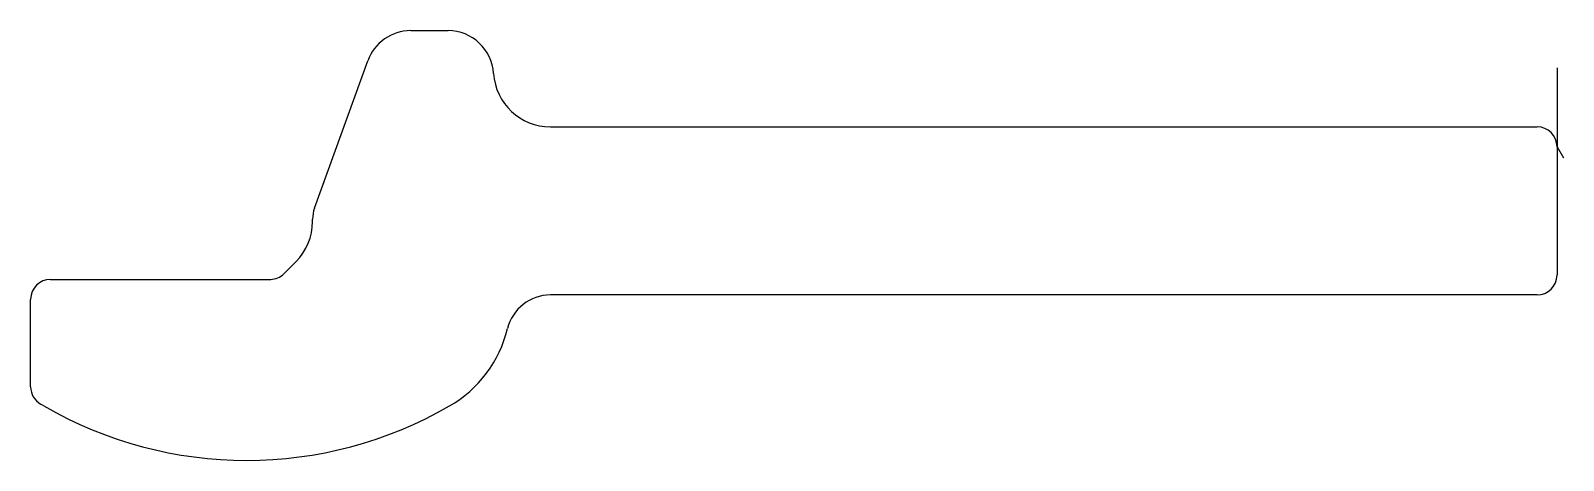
# Model space of a CAD drawing. Header units: metres. Extents: x 69 to 667, y 47 to 215.
import ezdxf

# ---------------------------------------------------------------- set-up
doc = ezdxf.new("R2010")
doc.units = ezdxf.units.M

msp = doc.modelspace()

# ---------------------------------------------------------------- linework, layer by layer
at = {"layer": 'TOOL_0'}
for p, q in [((217.229, 215.01), (231.788, 215.01)), ((179.676, 145.815), (200.494, 203.274)), ((664.509, 200.459), (664.509, 169.709)), ((271.709, 177.511), (656.709, 177.511)), ((664.509, 169.711), (666.985, 165.394)), ((664.509, 169.709), (664.509, 119.709)), ((178.91, 140.566), (178.91, 141.455)), ((167.659, 120.119), (172.408, 124.868)), ((76.71, 118.01), (162.568, 118.01)), ((68.91, 76.097), (68.91, 110.21)), ((656.709, 111.909), (271.709, 111.909)), ((74.065, 68.617), (72.81, 69.342))]:
    msp.add_line(p, q, dxfattribs=at)
for centre, radius, start, end in [((217.229, 197.21), 17.8, 90, 160.081796), ((231.788, 197.21), 17.8, 3.584968, 90), ((271.71, 199.711), 22.2, 183.584545, 269.997419), ((656.709, 169.711), 7.8, 0, 90), ((191.71, 141.455), 12.8, 160.084204, 180), ((156.71, 140.566), 22.2, 315, 0), ((162.568, 125.21), 7.2, 270, 315), ((656.709, 119.709), 7.8, 270, 0), ((76.71, 110.21), 7.8, 90, 180), ((271.709, 94.709), 17.2, 90, 166.233602), ((208.322, 110.238), 48.061, 300.000544, 346.234678), ((76.71, 76.097), 7.8, 180, 240.000007), ((153.209, 205.697), 158.288, 239.999741, 300.000078)]:
    msp.add_arc(centre, radius, start, end, dxfattribs=at)

doc.saveas('drawing.dxf')
